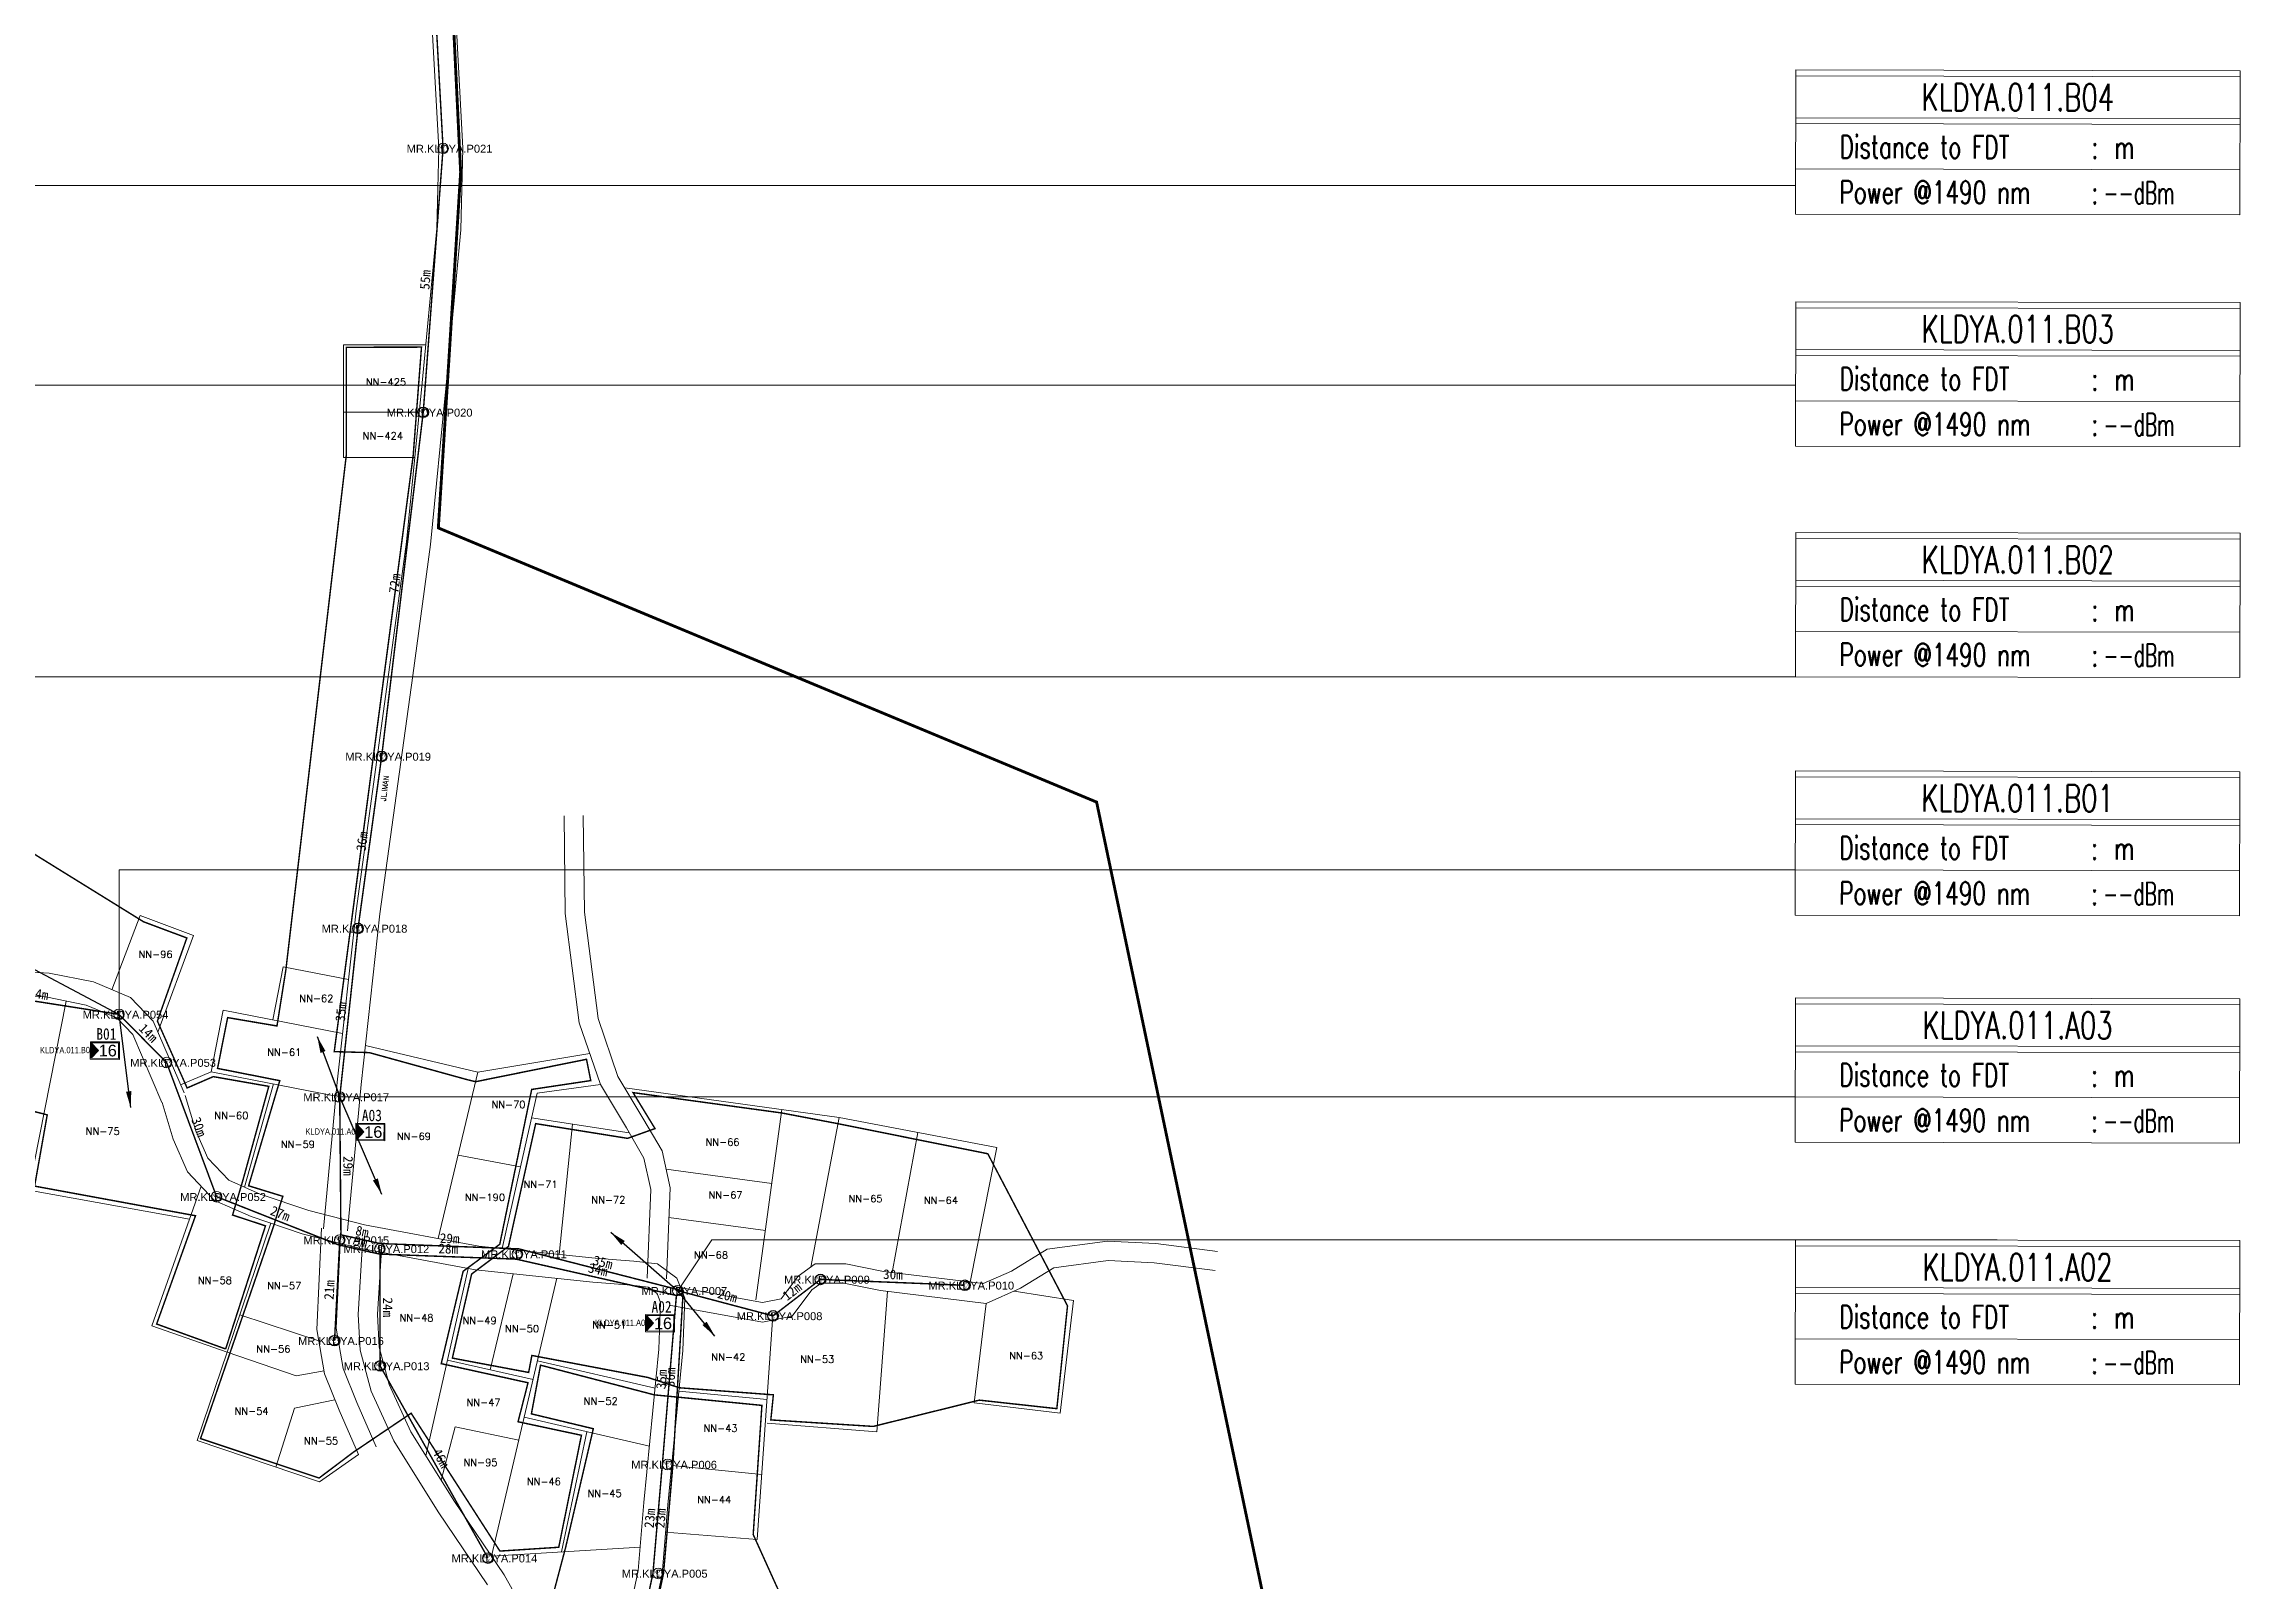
# Model space of a CAD drawing. Header units: millimetres. Extents: x 1060 to 24323, y -9832 to -6451.
# Drawn here: x 9941.5 to 10397.6, y -8823.2 to -8504.2 of the extents above; entities that cross this region are included whole.
import ezdxf
from ezdxf.enums import TextEntityAlignment as Align

# ---------------------------------------------------------------- set-up
doc = ezdxf.new("R2010")
doc.units = ezdxf.units.MM
doc.set_wipeout_variables(frame=1)
doc.linetypes.add('HIDDEN', pattern=[9.525, 6.35, -3.175])
doc.linetypes.add('PHANTOM2', pattern=[1.25, 0.625, -0.125, 0.125, -0.125, 0.125, -0.125])
for name, color, linetype, lineweight in [('Basic Map', 105, 'Continuous', 15), ('FAT', 30, 'Continuous', 5), ('FAT AREA', 134, 'PHANTOM2', 40), ('FAT_Info', 170, 'Continuous', 0), ('FO 24 CORE LINE A - FDT 1', 90, 'Continuous', 50), ('FO 24 CORE LINE B - FDT 1', 210, 'Continuous', 50), ('Garis Jalan', 225, 'Continuous', 15), ('Home Number', 6, 'Continuous', 5), ('JALAN', 7, 'Continuous', 25), ('NEW POLE 7m(3 inches)', 4, 'Continuous', 5), ('POLE ID', 1, 'Continuous', 5), ('SLING WIRE', 4, 'Continuous', 50), ('TEE RADIUS', 170, 'Continuous', 0)]:
    doc.layers.add(name, color=color, linetype=linetype, lineweight=lineweight)
doc.layers.add('BATAS', color=7, linetype='Continuous', plot=False)
doc.layers.add('DIMENSI', color=7, linetype='Continuous')
doc.layers.add('NEW POLE 7M 2.5INCH', color=212, linetype='Continuous')
doc.styles.add('Annotative', font='SimSun.ttf')
doc.styles.add('FS', font='SimSun.ttf', dxfattribs={"width": 0.7})
doc.styles.add('Mark', font='arial.ttf', dxfattribs={"width": 0.8, "height": 2.5})
doc.styles.add('Notes', font='arial.ttf', dxfattribs={"height": 3})
doc.styles.add('ROMANS', font='romans.shx', dxfattribs={"width": 1.2})
doc.styles.get("Standard").update_dxf_attribs({"font": 'simplex.shx'})
doc.styles.add('Title Block 3', font='dgn003.shx')
doc.styles.add('Title Block v21 - Default$0$Standard', font='arial.ttf')
doc.dimstyles.new('emr standard', dxfattribs={"dimtxt": 2, "dimasz": 0, "dimexe": 1.25, "dimexo": 0.0625, "dimtad": 1, "dimdec": 0, "dimzin": 1, "dimdsep": 46, "dimtxsty": 'Annotative', "dimblk": 'ARCHTICK', "dimcen": 0, "dimse1": 1, "dimse2": 1, "dimsd1": 1, "dimsd2": 1, "dimclrt": 256, "dimadec": 0, "dimazin": 0, "dimtfac": 1, "dimtdec": 0, "dimtmove": 2, "dimatfit": 3, "dimfxl": 1, "dimfxlon": 1, "dimtzin": 0, "dimarcsym": 0})

# ---------------------------------------------------------------- blocks, each defined once
blk = doc.blocks.new('*U41')
at = {"color": 0, "linetype": 'ByBlock', "lineweight": -2}
blk.add_circle((0, 0), 2.24, dxfattribs=at)
at = {"color": 0, "linetype": 'ByBlock', "lineweight": -2, "style": 'Title Block 3', "width": 0.799091}
for s, p in [('NP7', (0, 0.62)), ("3'", (0, -1.27))]:
    blk.add_text(s, height=1.488, dxfattribs=at).set_placement(p, align=Align.MIDDLE_CENTER)
blk = doc.blocks.new('FAT')
h = blk.add_hatch(color=2)
h.dxf.hatch_style = 1
h.paths.add_polyline_path([(-4.25, 2), (-4.25, -2), (-2.4, 0)])
for points in [[(-4.5, 2.25), (3, 2.25), (3, -2.25), (-4.5, -2.25)], [(-4.25, 2), (2.75, 2), (2.75, -2), (-4.25, -2)]]:
    blk.add_lwpolyline(points, close=True)
at = {"color": 2}
blk.add_lwpolyline([(-4.25, 2), (-4.25, -2), (-2.4, 0)], close=True, dxfattribs=at)
at = {"color": 7}
blk.add_attdef('FAT', text='', height=3, dxfattribs=at).set_placement((0.18, 0), align=Align.MIDDLE_CENTER)
blk = doc.blocks.new('_ArchTick')
at = {"color": 0, "linetype": 'ByBlock', "const_width": 0.15}
blk.add_lwpolyline([(-0.5, -0.5), (0.5, 0.5)], dxfattribs=at)
blk = doc.blocks.new('FAT Info')
at = {"lineweight": 0}
blk.add_wipeout([(0, 12.93), (40.44, 12.93), (40.44, -0.2), (0, -0.2)], dxfattribs=at).dxf.layer = 'FAT_Info'
at = {"layer": 'FAT_Info'}
for p, q in [((0, 12.93), (0, -0.2)), ((40.44, 12.93), (40.44, -0.2)), ((0, 8.58), (40.44, 8.58)), ((0, 8.04), (40.44, 8.04)), ((0, 3.92), (40.44, 3.92)), ((0, -0.2), (40.44, -0.2))]:
    blk.add_line(p, q, dxfattribs=at)
for points in [[(0, 12.93), (40.44, 12.93)], [(0, 12.39), (40.44, 12.39)]]:
    blk.add_lwpolyline(points, dxfattribs=at)
at = {"layer": 'FAT_Info', "style": 'ROMANS', "width": 0.7}
for s, height, p in [(':', 2.06, (26.93, 4.91)), ('Power @1490 nm', 2.0607, (4.01, 0.79)), (':', 2.06, (26.93, 0.79))]:
    blk.add_text(s, height=height, dxfattribs=at).set_placement(p)
blk.add_attdef('FAT_SEQUENCE', text='', height=2.47, dxfattribs=at).set_placement((20.22, 10.48), align=Align.MIDDLE_CENTER)
blk.add_attdef('DISTANCE_TO', (4.01, 4.91), '', height=2.06, dxfattribs=at)
for tag, p in [('DISTANCE_TO_OLT', (28.02, 5.94)), ('LOSS_@1490NM', (28.02, 1.82))]:
    blk.add_attdef(tag, text='', height=2.06, dxfattribs=at).set_placement(p, align=Align.MIDDLE_LEFT)
blk = doc.blocks.new('*D1652')
at = {"layer": 'Defpoints', "color": 0, "transparency": 16777216}
for p in [(10070.18, -8821.82), (10070.18, -8821.82), (10059.75, -8870.77)]:
    blk.add_point(p, dxfattribs=at)
at = {"layer": 'DIMENSI', "transparency": 16777216, "insert": (10063.38, -8845.96), "char_height": 2, "attachment_point": 5, "rotation": 77.9789, "style": 'Annotative'}
blk.add_mtext('50m', dxfattribs=at)
blk = doc.blocks.new('*D1653')
at = {"layer": 'Defpoints', "color": 0, "transparency": 16777216}
for p in [(10072.13, -8799.21), (10072.13, -8799.21), (10070.18, -8821.82)]:
    blk.add_point(p, dxfattribs=at)
at = {"layer": 'DIMENSI', "transparency": 16777216, "insert": (10069.53, -8810.38), "char_height": 2, "attachment_point": 5, "rotation": 85.0707, "style": 'Annotative'}
blk.add_mtext('23m', dxfattribs=at)
blk = doc.blocks.new('*D1654')
at = {"layer": 'Defpoints', "color": 0, "transparency": 16777216}
for p in [(10074.26, -8763.17), (10074.26, -8763.17), (10072.13, -8799.21)]:
    blk.add_point(p, dxfattribs=at)
at = {"layer": 'DIMENSI', "transparency": 16777216, "insert": (10071.57, -8781.09), "char_height": 2, "attachment_point": 5, "rotation": 86.6202, "style": 'Annotative'}
blk.add_mtext('36m', dxfattribs=at)
blk = doc.blocks.new('*D1655')
at = {"layer": 'Defpoints', "color": 0, "transparency": 16777216}
for p in [(10040.11, -8754.42), (10040.11, -8754.42), (10074.26, -8763.17)]:
    blk.add_point(p, dxfattribs=at)
at = {"layer": 'DIMENSI', "transparency": 16777216, "insert": (10057.59, -8757.22), "char_height": 2, "attachment_point": 5, "rotation": 345.6304, "style": 'Annotative'}
blk.add_mtext('35m', dxfattribs=at)
blk = doc.blocks.new('*D1656')
at = {"layer": 'Defpoints', "color": 0, "transparency": 16777216}
for p in [(10011.32, -8753.32), (10011.32, -8753.32), (10040.11, -8754.42)]:
    blk.add_point(p, dxfattribs=at)
at = {"layer": 'DIMENSI', "transparency": 16777216, "insert": (10025.78, -8752.25), "char_height": 2, "attachment_point": 5, "rotation": 357.7958, "style": 'Annotative'}
blk.add_mtext('29m', dxfattribs=at)
blk = doc.blocks.new('*D1657')
at = {"layer": 'Defpoints', "color": 0, "transparency": 16777216}
for p in [(10003.19, -8751.51), (10003.19, -8751.51), (10011.32, -8753.32)]:
    blk.add_point(p, dxfattribs=at)
at = {"layer": 'DIMENSI', "transparency": 16777216, "insert": (10007.61, -8750.82), "char_height": 2, "attachment_point": 5, "rotation": 347.4481, "style": 'Annotative'}
blk.add_mtext('8m', dxfattribs=at)
blk = doc.blocks.new('*D1658')
at = {"layer": 'Defpoints', "color": 0, "transparency": 16777216}
for p in [(10002.94, -8722.88), (10002.94, -8722.88), (10003.19, -8751.51)]:
    blk.add_point(p, dxfattribs=at)
at = {"layer": 'DIMENSI', "transparency": 16777216, "insert": (10004.69, -8737.18), "char_height": 2, "attachment_point": 5, "rotation": 270.4957, "style": 'Annotative'}
blk.add_mtext('29m', dxfattribs=at)
blk = doc.blocks.new('*D1659')
at = {"layer": 'Defpoints', "color": 0, "transparency": 16777216}
for p in [(10006.74, -8687.87), (10006.74, -8687.87), (10002.94, -8722.88)]:
    blk.add_point(p, dxfattribs=at)
at = {"layer": 'DIMENSI', "transparency": 16777216, "insert": (10003.23, -8705.2), "char_height": 2, "attachment_point": 5, "rotation": 83.8013, "style": 'Annotative'}
blk.add_mtext('35m', dxfattribs=at)
blk = doc.blocks.new('*D1660')
at = {"layer": 'Defpoints', "color": 0, "transparency": 16777216}
for p in [(10011.65, -8652.14), (10011.65, -8652.14), (10006.74, -8687.87)]:
    blk.add_point(p, dxfattribs=at)
at = {"layer": 'DIMENSI', "transparency": 16777216, "insert": (10007.59, -8669.78), "char_height": 2, "attachment_point": 5, "rotation": 82.1747, "style": 'Annotative'}
blk.add_mtext('36m', dxfattribs=at)
blk = doc.blocks.new('*D1661')
at = {"layer": 'Defpoints', "color": 0, "transparency": 16777216}
for p in [(10020.28, -8580.68), (10020.28, -8580.68), (10011.65, -8652.14)]:
    blk.add_point(p, dxfattribs=at)
at = {"layer": 'DIMENSI', "transparency": 16777216, "insert": (10014.35, -8616.22), "char_height": 2, "attachment_point": 5, "rotation": 83.1207, "style": 'Annotative'}
blk.add_mtext('72m', dxfattribs=at)
blk = doc.blocks.new('*D1662')
at = {"layer": 'Defpoints', "color": 0, "transparency": 16777216}
for p in [(10024.4, -8525.87), (10024.4, -8525.87), (10020.28, -8580.68)]:
    blk.add_point(p, dxfattribs=at)
at = {"layer": 'DIMENSI', "transparency": 16777216, "insert": (10020.72, -8553.15), "char_height": 2, "attachment_point": 5, "rotation": 85.6951, "style": 'Annotative'}
blk.add_mtext('55m', dxfattribs=at)
blk = doc.blocks.new('*D1663')
at = {"layer": 'Defpoints', "color": 0, "transparency": 16777216}
for p in [(10021.54, -8473.87), (10021.54, -8473.87), (10024.4, -8525.87)]:
    blk.add_point(p, dxfattribs=at)
at = {"layer": 'DIMENSI', "transparency": 16777216, "insert": (10024.59, -8499.78), "char_height": 2, "attachment_point": 5, "rotation": 273.1502, "style": 'Annotative'}
blk.add_mtext('52m', dxfattribs=at)
blk = doc.blocks.new('*D1684')
at = {"layer": 'Defpoints', "color": 0, "transparency": 16777216}
for p in [(10067.98, -8821.82), (10067.98, -8821.82), (10057.56, -8870.64)]:
    blk.add_point(p, dxfattribs=at)
at = {"layer": 'DIMENSI', "transparency": 16777216, "insert": (10061.18, -8845.89), "char_height": 2, "attachment_point": 5, "rotation": 77.956, "style": 'Annotative'}
blk.add_mtext('50m', dxfattribs=at)
blk = doc.blocks.new('*D1685')
at = {"layer": 'Defpoints', "color": 0, "transparency": 16777216}
for p in [(10069.93, -8799.21), (10069.93, -8799.21), (10067.98, -8821.82)]:
    blk.add_point(p, dxfattribs=at)
at = {"layer": 'DIMENSI', "transparency": 16777216, "insert": (10067.33, -8810.38), "char_height": 2, "attachment_point": 5, "rotation": 85.0707, "style": 'Annotative'}
blk.add_mtext('23m', dxfattribs=at)
blk = doc.blocks.new('*D1686')
at = {"layer": 'Defpoints', "color": 0, "transparency": 16777216}
for p in [(10072.85, -8764.1), (10072.85, -8764.1), (10069.93, -8799.21)]:
    blk.add_point(p, dxfattribs=at)
at = {"layer": 'DIMENSI', "transparency": 16777216, "insert": (10069.77, -8781.52), "char_height": 2, "attachment_point": 5, "rotation": 85.2395, "style": 'Annotative'}
blk.add_mtext('35m', dxfattribs=at)
blk = doc.blocks.new('*D1687')
at = {"layer": 'Defpoints', "color": 0, "transparency": 16777216}
for p in [(10039.6, -8756.56), (10039.6, -8756.56), (10072.85, -8764.1)]:
    blk.add_point(p, dxfattribs=at)
at = {"layer": 'DIMENSI', "transparency": 16777216, "insert": (10056.58, -8758.75), "char_height": 2, "attachment_point": 5, "rotation": 347.2322, "style": 'Annotative'}
blk.add_mtext('34m', dxfattribs=at)
blk = doc.blocks.new('*D1688')
at = {"layer": 'Defpoints', "color": 0, "transparency": 16777216}
for p in [(10011.24, -8755.51), (10011.24, -8755.51), (10039.6, -8756.56)]:
    blk.add_point(p, dxfattribs=at)
at = {"layer": 'DIMENSI', "transparency": 16777216, "insert": (10025.48, -8754.41), "char_height": 2, "attachment_point": 5, "rotation": 357.8833, "style": 'Annotative'}
blk.add_mtext('28m', dxfattribs=at)
blk = doc.blocks.new('*D1689')
at = {"layer": 'Defpoints', "color": 0, "transparency": 16777216}
for p in [(10002.64, -8753.57), (10002.64, -8753.57), (10011.24, -8755.51)]:
    blk.add_point(p, dxfattribs=at)
at = {"layer": 'DIMENSI', "transparency": 16777216, "insert": (10007.3, -8752.96), "char_height": 2, "attachment_point": 5, "rotation": 347.258, "style": 'Annotative'}
blk.add_mtext('9m', dxfattribs=at)
blk = doc.blocks.new('*D1690')
at = {"layer": 'Defpoints', "color": 0, "transparency": 16777216}
for p in [(9977.37, -8743.59), (9977.37, -8743.59), (10002.64, -8753.57)]:
    blk.add_point(p, dxfattribs=at)
at = {"layer": 'DIMENSI', "transparency": 16777216, "insert": (9990.6, -8747.07), "char_height": 2, "attachment_point": 5, "rotation": 338.4495, "style": 'Annotative'}
blk.add_mtext('27m', dxfattribs=at)
blk = doc.blocks.new('*D1691')
at = {"layer": 'Defpoints', "color": 0, "transparency": 16777216}
for p in [(9966.99, -8715.73), (9966.99, -8715.73), (9977.37, -8743.59)]:
    blk.add_point(p, dxfattribs=at)
at = {"layer": 'DIMENSI', "transparency": 16777216, "insert": (9973.7, -8729.09), "char_height": 2, "attachment_point": 5, "rotation": 290.4293, "style": 'Annotative'}
blk.add_mtext('30m', dxfattribs=at)
blk = doc.blocks.new('*D1692')
at = {"layer": 'Defpoints', "color": 0, "transparency": 16777216}
for p in [(9957.11, -8705.72), (9957.11, -8705.72), (9966.99, -8715.73)]:
    blk.add_point(p, dxfattribs=at)
at = {"layer": 'DIMENSI', "transparency": 16777216, "insert": (9963.21, -8709.58), "char_height": 2, "attachment_point": 5, "rotation": 314.6552, "style": 'Annotative'}
blk.add_mtext('14m', dxfattribs=at)
blk = doc.blocks.new('*D1693')
at = {"layer": 'Defpoints', "color": 0, "transparency": 16777216}
for p in [(9923.24, -8700.41), (9923.24, -8700.41), (9957.11, -8705.72)]:
    blk.add_point(p, dxfattribs=at)
at = {"layer": 'DIMENSI', "transparency": 16777216, "insert": (9940.42, -8701.46), "char_height": 2, "attachment_point": 5, "rotation": 351.0917, "style": 'Annotative'}
blk.add_mtext('34m', dxfattribs=at)
blk = doc.blocks.new('*D1788')
at = {"layer": 'Defpoints', "color": 0, "transparency": 16777216}
for p in [(10102.77, -8760.77), (10102.77, -8760.77), (10132.74, -8761.98)]:
    blk.add_point(p, dxfattribs=at)
at = {"layer": 'DIMENSI', "transparency": 16777216, "insert": (10117.82, -8759.75), "char_height": 2, "attachment_point": 5, "rotation": 357.6777, "style": 'Annotative'}
blk.add_mtext('30m', dxfattribs=at)
blk = doc.blocks.new('*D1789')
at = {"layer": 'Defpoints', "color": 0, "transparency": 16777216}
for p in [(10102.77, -8760.77), (10092.93, -8768.34), (10092.93, -8768.34)]:
    blk.add_point(p, dxfattribs=at)
at = {"layer": 'DIMENSI', "transparency": 16777216, "insert": (10096.86, -8763.26), "char_height": 2, "attachment_point": 5, "rotation": 37.5738, "style": 'Annotative'}
blk.add_mtext('12m', dxfattribs=at)
blk = doc.blocks.new('*D1790')
at = {"layer": 'Defpoints', "color": 0, "transparency": 16777216}
for p in [(10073.16, -8763.11), (10073.16, -8763.11), (10092.93, -8768.34)]:
    blk.add_point(p, dxfattribs=at)
at = {"layer": 'DIMENSI', "transparency": 16777216, "insert": (10083.46, -8764.15), "char_height": 2, "attachment_point": 5, "rotation": 345.1731, "style": 'Annotative'}
blk.add_mtext('20m', dxfattribs=at)
blk = doc.blocks.new('*D1791')
at = {"layer": 'Defpoints', "color": 0, "transparency": 16777216}
for p in [(10011.28, -8754.42), (10011.33, -8778.73), (10011.33, -8778.73)]:
    blk.add_point(p, dxfattribs=at)
at = {"layer": 'DIMENSI', "transparency": 16777216, "insert": (10012.93, -8766.57), "char_height": 2, "attachment_point": 5, "rotation": 270.1332, "style": 'Annotative'}
blk.add_mtext('24m', dxfattribs=at)
blk = doc.blocks.new('*D1792')
at = {"layer": 'Defpoints', "color": 0, "transparency": 16777216}
for p in [(10011.33, -8778.73), (10033.73, -8818.65), (10033.73, -8818.65)]:
    blk.add_point(p, dxfattribs=at)
at = {"layer": 'DIMENSI', "transparency": 16777216, "insert": (10023.95, -8797.9), "char_height": 2, "attachment_point": 5, "rotation": 299.2885, "style": 'Annotative'}
blk.add_mtext('46m', dxfattribs=at)
blk = doc.blocks.new('*D1793')
at = {"layer": 'Defpoints', "color": 0, "transparency": 16777216}
for p in [(10002.95, -8752.58), (10001.86, -8773.49), (10001.86, -8773.49)]:
    blk.add_point(p, dxfattribs=at)
at = {"layer": 'DIMENSI', "transparency": 16777216, "insert": (10000.78, -8762.95), "char_height": 2, "attachment_point": 5, "rotation": 87.0037, "style": 'Annotative'}
blk.add_mtext('21m', dxfattribs=at)

msp = doc.modelspace()

# ---------------------------------------------------------------- linework, layer by layer
at = {"layer": 'Basic Map'}
for points in [[(10003.74, -8566.65), (10020.79, -8566.65)], [(10003.74, -8566.65), (10003.74, -8590.08)], [(10003.74, -8580.65), (10019.44, -8580.65)], [(10003.74, -8590.08), (10018.53, -8590.08)], [(9955.65, -8700.61), (9961.47, -8685.16), (9972.56, -8689.33), (9965.18, -8709.39)], [(9989.07, -8706.88), (9991.22, -8695.82), (10004.75, -8698.46)], [(9946.12, -8702.95), (9938.37, -8742.21), (9971.72, -8748.28)], [(10002.12, -8722.69), (9976.27, -8717.64), (9978.77, -8704.87), (10003.5, -8709.71)], [(10008.26, -8712.19), (10031.64, -8717.72), (10023.41, -8752.27)], [(10031.64, -8717.72), (10054.86, -8713.87)], [(9976.27, -8717.64), (9969.9, -8720.38)], [(9989.2, -8720.16), (9983.15, -8741.6)], [(10040.48, -8737.36), (10043.93, -8722.09), (10057.07, -8720.28)], [(10106.64, -8727.13), (10062.14, -8720.98)], [(10042.77, -8727.22), (10063.04, -8730.31)], [(10051.28, -8728.51), (10048.48, -8755.56)], [(10089.37, -8764.98), (10094.78, -8725.49)], [(10100.74, -8758.2), (10106.64, -8727.13), (10139.37, -8733.34), (10133.85, -8761.32)], [(10123.01, -8730.23), (10117.69, -8759.36)], [(10027.52, -8734.99), (10040.48, -8737.36), (10036.64, -8754.33)], [(9974.14, -8741.37), (9963.95, -8770.41), (9979.54, -8775.89), (9988.65, -8749.08)], [(10070.71, -8737.9), (10092.68, -8740.88)], [(10071.3, -8747.92), (10091.36, -8750.63)], [(10029.64, -8758.52), (10020.83, -8797.41)], [(10034.21, -8779.53), (10038.98, -8759.6)], [(10048.01, -8760.54), (10034.45, -8818.23)], [(10091.7, -8790.64), (10114.48, -8792.39), (10116.72, -8763.27)], [(10137.19, -8765.75), (10134.69, -8786.41), (10152.51, -8788.56), (10155.34, -8765.18), (10143, -8763.18)], [(9982.19, -8768.1), (9998.58, -8773.5)], [(10070.61, -8813.26), (10089.62, -8814.82), (10092.84, -8769.21)], [(9979.54, -8775.89), (9973.32, -8794.2), (9998.75, -8802.84), (10006.82, -8797.12)], [(9979.54, -8775.89), (9993.88, -8780.76), (9999.69, -8779.72)], [(10043.08, -8781.54), (10025.34, -8777.51)], [(10043.99, -8777.66), (10068.42, -8783.37)], [(9989.66, -8799.76), (9993.57, -8787.5), (10001.94, -8785.75)], [(10091.68, -8785.74), (10073.39, -8783.96)], [(10040.11, -8794.16), (10026.92, -8791.37), (10023.99, -8802.48)], [(10041.23, -8789.39), (10067.25, -8795.42)], [(10054.24, -8792.4), (10049, -8817.37)], [(10090.58, -8801.26), (10071.88, -8799.43)], [(10034.45, -8818.23), (10065.34, -8816.4)]]:
    msp.add_lwpolyline(points, dxfattribs=at)
at = {"layer": 'BATAS', "color": 1, "linetype": 'HIDDEN', "const_width": 0.6}
msp.add_lwpolyline([(9460.62, -8198.57), (9282.72, -8312.91), (8951.9, -8242.14), (8931.32, -8456.52), (9032.12, -8494.9), (9053.86, -8794.44), (9187.98, -8960.65), (9745.45, -9148.88), (9959.93, -9088.05), (10109.36, -9045.62), (10201.5, -8858.9), (10160.11, -8661.63), (10023.42, -8604.69), (10028.05, -8530.8), (10022.07, -8407.03), (10021.58, -8336.07), (10031.29, -8278.65)], dxfattribs=at)
at = {"layer": 'FAT AREA', "ltscale": 10, "const_width": 0.3}
for points in [[(9974.04, -8793.82), (9989.15, -8749.88), (9991.12, -8743.51), (9984.02, -8741.32), (9990.49, -8719.49), (9977.57, -8716.94), (9979.66, -8706.39), (9989.91, -8708.13), (9991.75, -8696.51), (10004.32, -8589.43), (10004.31, -8567.17), (10019.92, -8567.13), (10018.19, -8589.72), (10001.8, -8713.46), (10009.07, -8713.66), (10029.48, -8719.3), (10031.17, -8719.7), (10054.18, -8715.05), (10055.07, -8719.47), (10042.8, -8721.31), (10036.17, -8753.47), (10028.57, -8759.08), (10024.02, -8778.26), (10042.04, -8782.23), (10039.97, -8790.33), (10053.13, -8793.14), (10048.42, -8816.4), (10036.2, -8817.19), (10017.77, -8788.56), (10005.73, -8796.69), (9998.66, -8802.02), (9974.04, -8793.82)], [(9936.04, -8670.28), (9962.21, -8686.49), (9971.19, -8689.85), (9965.08, -8707.11), (9971.25, -8721), (9976.68, -8718.65), (9988.21, -8720.67), (9982.78, -8740.36), (9980.69, -8747.39), (9987.52, -8749.65), (9979.25, -8775.22)], [(9979.25, -8775.22), (9964.92, -8770.03), (9972.99, -8747.54), (9939.58, -8741.39), (9942.2, -8726.59), (9919.92, -8720.88)], [(10043.63, -8728.41), (10062.71, -8731.47), (10068.41, -8729.44), (10063.85, -8721.97), (10094.68, -8726.19), (10106.4, -8728.42), (10137.52, -8734.67), (10154.07, -8766.26), (10151.85, -8787.61), (10135.75, -8785.84), (10113.74, -8791.3), (10092.46, -8789.95), (10092.99, -8784.74), (10073.46, -8783.27), (10066.93, -8781.13), (10045.43, -8777.05), (10042.84, -8776.56), (10042.17, -8780.09), (10026.33, -8777.11), (10030.33, -8759.65), (10037.98, -8753.9), (10043.63, -8728.41)], [(10042.74, -8788.69), (10055.6, -8791.78), (10049.85, -8816.43), (10031.21, -8886.84), (10031.4, -8896), (10016.27, -8950.81), (10006.26, -8976.85), (10025.21, -8986.4), (10034.4, -8982), (10120.67, -8963.35), (10141.84, -8970.65), (10161.03, -8912.82), (10097.6, -8912.98), (10097.74, -8903.59), (10100.9, -8888.66), (10100.87, -8872.04), (10100.88, -8871.01), (10103.29, -8845.78), (10088.8, -8813.75), (10090.61, -8786.93), (10073.26, -8785.23), (10068.29, -8784.75), (10044.64, -8778.58), (10042.74, -8788.69)]]:
    msp.add_lwpolyline(points, dxfattribs=at)
at = {"layer": 'FAT_Info'}
for points in [[(9749.52, -8568.87), (9781.46, -8533.55), (10305.23, -8533.55)], [(9837.59, -8640.57), (9837.59, -8575.07), (10305.23, -8575.07)], [(9836.77, -8682.02), (9858.11, -8635.6), (10305.23, -8635.6)], [(9957.11, -8705.72), (9957.11, -8675.72), (10305.23, -8675.72)], [(10002.94, -8722.88), (10305.23, -8722.88)], [(10073.16, -8763.11), (10080.23, -8752.55), (10347.11, -8752.55)]]:
    msp.add_lwpolyline(points, dxfattribs=at)
at = {"layer": 'FO 24 CORE LINE A - FDT 1', "const_width": 0.3}
msp.add_lwpolyline([(10057.18, -8915.36), (10059.75, -8870.77), (10070.18, -8821.82), (10072.13, -8799.21), (10074.26, -8763.17), (10040.11, -8754.42), (10011.32, -8753.32), (10003.19, -8751.51), (10002.94, -8722.88), (10006.74, -8687.87), (10011.65, -8652.14), (10020.28, -8580.68), (10024.4, -8525.87), (10021.54, -8473.87), (10018.55, -8427.88), (10015.05, -8368.4), (10016.24, -8327.17), (10017.34, -8304.66), (10033.46, -8258.61)], dxfattribs=at)
at = {"layer": 'FO 24 CORE LINE B - FDT 1', "const_width": 0.3}
msp.add_lwpolyline([(10057.56, -8870.64), (10067.98, -8821.82), (10069.93, -8799.21), (10072.85, -8764.1), (10039.6, -8756.56), (10011.24, -8755.51), (10002.64, -8753.57), (9977.37, -8743.59), (9966.99, -8715.73), (9957.11, -8705.72), (9923.24, -8700.41)], dxfattribs=at)
at = {"layer": 'Garis Jalan'}
for p, q in [((10023.5, -8525.86), (10021.8, -8494.46)), ((10028.5, -8525.78), (10026.79, -8494.18)), ((10023.12, -8542.49), (10023.5, -8525.86)), ((10028.11, -8542.78), (10028.5, -8525.78)), ((10020.03, -8574.58), (10023.12, -8542.49)), ((10025.01, -8575.06), (10028.11, -8542.78)), ((10016.83, -8607.58), (10020.03, -8574.58)), ((10021.8, -8608.16), (10025.01, -8575.06)), ((10013.14, -8634.67), (10016.83, -8607.58)), ((10018.09, -8635.35), (10021.8, -8608.16)), ((10006.34, -8684.19), (10013.14, -8634.67)), ((10011.3, -8684.81), (10018.09, -8635.35)), ((10049.77, -8684.77), (10049.52, -8664.49)), ((10053.77, -8684.5), (10053.52, -8664.44)), ((10002.38, -8719.79), (10006.34, -8684.19)), ((10007.36, -8720.3), (10011.3, -8684.81)), ((10052.66, -8707.46), (10049.77, -8684.77)), ((10056.58, -8706.55), (10053.77, -8684.5)), ((9942.57, -8697.13), (9928.97, -8696.39)), ((9951.79, -8698.99), (9942.57, -8697.13)), ((9959.52, -8702.22), (9951.79, -8698.99)), ((9941.93, -8702.1), (9928.78, -8701.38)), ((9950.31, -8703.79), (9941.93, -8702.1)), ((9956.63, -8706.43), (9950.31, -8703.79)), ((9964.19, -8707.1), (9959.52, -8702.22)), ((9959.96, -8709.91), (9956.63, -8706.43)), ((9966.03, -8724.02), (9959.96, -8709.91)), ((9970.62, -8722.04), (9964.19, -8707.1)), ((10057.07, -8720.28), (10052.66, -8707.46)), ((10060.72, -8718.59), (10056.58, -8706.55)), ((10065.9, -8727.28), (10060.72, -8718.59)), ((9968.36, -8731.62), (9966.07, -8724.03)), ((9973.06, -8729.89), (9970.85, -8722.59)), ((9999.58, -8750.24), (10002.38, -8719.79)), ((10004.56, -8750.7), (10007.36, -8720.3)), ((10062.46, -8729.31), (10057.07, -8720.28)), ((10069.87, -8734.09), (10065.9, -8727.28)), ((9971.33, -8738.4), (9968.36, -8731.62)), ((9975.56, -8735.59), (9973.06, -8729.89)), ((10066.1, -8735.56), (10062.46, -8729.31)), ((9979.89, -8740.18), (9975.56, -8735.59)), ((10067.53, -8742.07), (10066.1, -8735.56)), ((10071.55, -8741.72), (10069.87, -8734.09)), ((9976.96, -8744.35), (9971.33, -8738.4)), ((9986.4, -8743.03), (9979.89, -8740.18)), ((10066.79, -8760.5), (10067.53, -8742.07)), ((10070.79, -8760.66), (10071.55, -8741.72)), ((9984.58, -8747.7), (9976.96, -8744.35)), ((9996.54, -8746.48), (9986.4, -8743.03)), ((10008.06, -8749.42), (9996.54, -8746.48)), ((9995.12, -8751.28), (9984.58, -8747.7)), ((10006.99, -8754.3), (9995.12, -8751.28)), ((9999.18, -8750.15), (9998.17, -8771.16)), ((10003.17, -8750.34), (10002.19, -8770.91)), ((10031.83, -8753.84), (10008.06, -8749.42)), ((10007.77, -8752.16), (10006.8, -8768.07)), ((10031.12, -8758.79), (10006.99, -8754.3)), ((10011.77, -8752.4), (10010.81, -8768.08)), ((10055.96, -8756.34), (10031.83, -8753.84)), ((10142.46, -8759.04), (10149.85, -8754.51)), ((10149.85, -8754.51), (10162.35, -8752.8)), ((10162.35, -8752.8), (10172.38, -8753.31)), ((10172.38, -8753.31), (10185.24, -8754.95)), ((10055.5, -8761.32), (10031.12, -8758.79)), ((10064.04, -8756.99), (10055.96, -8756.34)), ((10068.91, -8757.56), (10064.04, -8756.99)), ((10072.94, -8760.54), (10068.91, -8757.56)), ((10074.59, -8764.66), (10072.94, -8760.54)), ((10094.58, -8764.78), (10098.14, -8760.06)), ((10098.14, -8760.06), (10101.64, -8757.56)), ((10101.64, -8757.56), (10108.03, -8757.56)), ((10108.03, -8757.56), (10115.88, -8759.14)), ((10115.88, -8759.14), (10136.57, -8761.65)), ((10136.57, -8761.65), (10142.46, -8759.04)), ((10144.33, -8762.59), (10151.22, -8758.36)), ((10151.22, -8758.36), (10162.52, -8756.81)), ((10162.52, -8756.81), (10172.03, -8757.3)), ((10172.03, -8757.3), (10184.73, -8758.92)), ((10063.55, -8761.96), (10055.5, -8761.32)), ((10067.01, -8762.37), (10063.55, -8761.96)), ((10068.83, -8763.71), (10067.01, -8762.37)), ((10069.56, -8765.54), (10068.83, -8763.71)), ((10072.05, -8762.17), (10090.7, -8765.56)), ((10074.21, -8775.55), (10074.59, -8764.66)), ((10090.7, -8765.56), (10094.58, -8764.78)), ((10096.86, -8768.4), (10100.96, -8762.96)), ((10100.96, -8762.96), (10102.92, -8761.56)), ((10102.92, -8761.56), (10107.63, -8761.56)), ((10107.63, -8761.56), (10115.24, -8763.1)), ((10115.24, -8763.1), (10137.19, -8765.75)), ((10137.19, -8765.75), (10144.33, -8762.59)), ((10006.8, -8768.07), (10007.19, -8775.44)), ((10010.81, -8768.08), (10011.16, -8774.81)), ((10069.22, -8775.22), (10069.56, -8765.54)), ((10071.33, -8766.1), (10090.74, -8769.64)), ((10090.74, -8769.64), (10096.86, -8768.4)), ((9998.17, -8771.16), (9999.81, -8780.4)), ((10002.19, -8770.91), (10003.68, -8779.3)), ((10007.19, -8775.44), (10009.46, -8783.98)), ((10011.16, -8774.81), (10013.24, -8782.62)), ((10066.1, -8807.11), (10069.22, -8775.22)), ((10071.08, -8807.56), (10074.21, -8775.55)), ((9999.81, -8780.4), (10002.8, -8787.9)), ((10003.68, -8779.3), (10006.49, -8786.36)), ((10013.24, -8782.62), (10017.69, -8792.4)), ((10002.8, -8787.9), (10006.82, -8797.12)), ((10006.49, -8786.36), (10010.49, -8795.52)), ((10009.46, -8783.98), (10014.16, -8794.3)), ((10017.69, -8792.4), (10026.74, -8806.87)), ((10014.16, -8794.3), (10023.38, -8809.05)), ((10023.38, -8809.05), (10033.66, -8824.2)), ((10026.74, -8806.87), (10037.06, -8822.09)), ((10064.94, -8821.25), (10066.1, -8807.11)), ((10069.89, -8821.98), (10071.08, -8807.56)), ((10037.06, -8822.09), (10043.68, -8833.84)), ((10061.75, -8836.34), (10064.94, -8821.25)), ((10066.65, -8837.37), (10069.89, -8821.98))]:
    msp.add_line(p, q, dxfattribs=at)
at = {"layer": 'SLING WIRE', "const_width": 0.3}
for points in [[(10002.95, -8752.58), (10001.86, -8773.49)], [(10011.28, -8754.42), (10011.33, -8778.73), (10033.73, -8818.65)], [(10132.74, -8761.98), (10102.77, -8760.77), (10092.93, -8768.34), (10073.16, -8763.11)]]:
    msp.add_lwpolyline(points, dxfattribs=at)

# ---------------------------------------------------------------- block references
at = {"layer": 'FAT'}
ref = msp.add_blockref('FAT', (9954.77, -8713.24), dxfattribs=dict(at, xscale=0.8061780738945727, yscale=0.8061780738945727, zscale=0.8061780738945727, rotation=359.6199770086993))
ref.add_attrib('FAT', '16', dxfattribs={"layer": '0', "color": 7, "height": 2.42, "rotation": 0.3696, "style": 'Title Block v21 - Default$0$Standard'}).set_placement((9954.77, -8713.24), align=Align.MIDDLE_CENTER)
ref = msp.add_blockref('FAT', (10009.91, -8730.15), dxfattribs=dict(at, xscale=0.8061780738945727, yscale=0.8061780738945727, zscale=0.8061780738945727, rotation=359.6199770086993))
ref.add_attrib('FAT', '16', dxfattribs={"layer": '0', "color": 7, "height": 2.42, "rotation": 0.3696, "style": 'Title Block v21 - Default$0$Standard'}).set_placement((10009.91, -8730.15), align=Align.MIDDLE_CENTER)
ref = msp.add_blockref('FAT', (10070.06, -8769.89), dxfattribs=dict(at, xscale=0.8061780738945727, yscale=0.8061780738945727, zscale=0.8061780738945727, rotation=359.6199770086993))
ref.add_attrib('FAT', '16', dxfattribs={"layer": '0', "color": 7, "height": 2.42, "rotation": 0.3696, "style": 'Title Block v21 - Default$0$Standard'}).set_placement((10070.06, -8769.89), align=Align.MIDDLE_CENTER)
at = {"layer": 'NEW POLE 7M 2.5INCH', "xscale": 0.4917860914719293, "yscale": 0.4917860914719293, "zscale": 0.4917860914719293}
for p in [(10020.28, -8580.68), (10011.65, -8652.14), (10006.74, -8687.87), (10102.77, -8760.77), (10132.74, -8761.98), (10092.93, -8768.34), (10001.86, -8773.49), (10011.33, -8778.73), (10033.73, -8818.65)]:
    msp.add_blockref('*U41', p, dxfattribs=at)
at = {"layer": 'NEW POLE 7m(3 inches)', "xscale": 0.4917860914719293, "yscale": 0.4917860914719293, "zscale": 0.4917860914719293}
for p in [(10024.4, -8525.87), (9957.11, -8705.72), (9966.99, -8715.73), (10002.94, -8722.88), (9977.37, -8743.59), (10002.95, -8752.58), (10011.28, -8754.42), (10039.84, -8755.49), (10073.16, -8763.11), (10071.03, -8799.21), (10069.08, -8821.82)]:
    msp.add_blockref('*U41', p, dxfattribs=at)

# ---------------------------------------------------------------- texts
at = {"layer": 'FAT', "color": 0, "style": 'FS', "width": 0.85}
for s, p in [('B01', (9952.4, -8710.98)), ('A03', (10007.54, -8727.89)), ('A02', (10067.69, -8767.64))]:
    msp.add_text(s, height=2.398, dxfattribs=at).set_placement(p)
at = {"layer": 'FAT', "style": 'Mark', "width": 0.7}
for s, p in [('KLDYA.011.B01', (9946.32, -8713.13)), ('KLDYA.011.A03', (10001.46, -8730.04)), ('KLDYA.011.A02', (10061.61, -8769.78))]:
    msp.add_text(s, height=1.32, rotation=0.1509, dxfattribs=at).set_placement(p, align=Align.MIDDLE)
at = {"layer": 'Home Number'}
for s, p in [('NN-425', (10008.37, -8575.59, -33.27)), ('NN-424', (10007.72, -8586.76, -33.27)), ('NN-96', (9961.16, -8694.46, -33.31)), ('NN-62', (9994.56, -8703.61, -33.3)), ('NN-61', (9987.88, -8714.79, -33.31)), ('NN-70', (10034.45, -8725.65, -33.3)), ('NN-60', (9976.91, -8727.93, -33.33)), ('NN-75', (9950.19, -8731.19, -33.35)), ('NN-59', (9990.71, -8733.9, -33.33)), ('NN-69', (10014.8, -8732.25, -33.31)), ('NN-66', (10078.89, -8733.45, -33.28)), ('NN-71', (10041.1, -8742.21, -33.3)), ('NN-190', (10028.91, -8744.91, -33.31)), ('NN-72', (10055.18, -8745.44, -33.3)), ('NN-67', (10079.52, -8744.44, -33.29)), ('NN-65', (10108.59, -8745.2, -33.27)), ('NN-64', (10124.25, -8745.55, -33.27)), ('NN-68', (10076.5, -8756.89, -33.3)), ('NN-58', (9973.48, -8762.17, -33.37)), ('NN-57', (9987.89, -8763.27, -33.36)), ('NN-48', (10015.34, -8769.93, -33.34)), ('NN-49', (10028.45, -8770.51, -33.34)), ('NN-51', (10055.38, -8771.42, -33.33)), ('NN-50', (10037.27, -8772.19, -33.33)), ('NN-56', (9985.64, -8776.41, -33.37)), ('NN-42', (10080.12, -8778.08, -33.32)), ('NN-53', (10098.56, -8778.54, -33.31)), ('NN-63', (10141.95, -8777.81, -33.29)), ('NN-54', (9981.09, -8789.32, -33.38)), ('NN-47', (10029.26, -8787.51, -33.35)), ('NN-52', (10053.61, -8787.25, -33.34)), ('NN-43', (10078.48, -8792.88, -33.33)), ('NN-55', (9995.54, -8795.48, -33.38)), ('NN-95', (10028.63, -8799.98, -33.36)), ('NN-46', (10041.79, -8803.94, -33.36)), ('NN-45', (10054.41, -8806.41, -33.36)), ('NN-44', (10077.17, -8807.72, -33.35))]:
    msp.add_text(s, height=1.5, dxfattribs=at).set_placement(p, align=Align.BOTTOM_LEFT)
at = {"layer": 'JALAN', "insert": (10011.41, -8661.33), "char_height": 1.079, "attachment_point": 1, "rotation": 82.4173}
msp.add_mtext_dynamic_manual_height_columns('JL.IMAN', width=16.3342, gutter_width=5.4, heights=[0], dxfattribs=at)
at = {"layer": 'POLE ID', "style": 'Notes'}
for s, p in [('MR.KLDYA.P021', (10016.84, -8526.75)), ('MR.KLDYA.P020', (10012.71, -8581.57)), ('MR.KLDYA.P019', (10004.09, -8653.03)), ('MR.KLDYA.P018', (9999.18, -8688.75)), ('MR.KLDYA.P054', (9949.55, -8706.61)), ('MR.KLDYA.P053', (9959.43, -8716.61)), ('MR.KLDYA.P017', (9995.38, -8723.76)), ('MR.KLDYA.P052', (9969.81, -8744.48)), ('MR.KLDYA.P015', (9995.39, -8753.47)), ('MR.KLDYA.P012', (10003.72, -8755.3)), ('MR.KLDYA.P011', (10032.28, -8756.38)), ('MR.KLDYA.P009', (10095.21, -8761.65)), ('MR.KLDYA.P007', (10065.6, -8763.99)), ('MR.KLDYA.P010', (10125.17, -8762.87)), ('MR.KLDYA.P008', (10085.37, -8769.23)), ('MR.KLDYA.P016', (9994.29, -8774.38)), ('MR.KLDYA.P013', (10003.77, -8779.62)), ('MR.KLDYA.P006', (10063.47, -8800.09)), ('MR.KLDYA.P014', (10026.16, -8819.54)), ('MR.KLDYA.P005', (10061.52, -8822.71))]:
    msp.add_text(s, height=1.65, dxfattribs=at).set_placement(p)

# ---------------------------------------------------------------- dimensions: what is measured, and where the dimension line sits
at = {"layer": 'DIMENSI'}
for p1, p2, picture, middle in [((10024.4, -8525.87), (10021.54, -8473.87), '*D1663', (10024.59, -8499.78)), ((10020.28, -8580.68), (10024.4, -8525.87), '*D1662', (10020.72, -8553.15)), ((10011.65, -8652.14), (10020.28, -8580.68), '*D1661', (10014.35, -8616.22)), ((10006.74, -8687.87), (10011.65, -8652.14), '*D1660', (10007.59, -8669.78)), ((10002.94, -8722.88), (10006.74, -8687.87), '*D1659', (10003.23, -8705.2)), ((9957.11, -8705.72), (9923.24, -8700.41), '*D1693', (9940.42, -8701.46)), ((9966.99, -8715.73), (9957.11, -8705.72), '*D1692', (9963.21, -8709.58)), ((9977.37, -8743.59), (9966.99, -8715.73), '*D1691', (9973.7, -8729.09)), ((10003.19, -8751.51), (10002.94, -8722.88), '*D1658', (10004.69, -8737.18)), ((10002.64, -8753.57), (9977.37, -8743.59), '*D1690', (9990.6, -8747.07)), ((10011.24, -8755.51), (10002.64, -8753.57), '*D1689', (10007.3, -8752.96)), ((10011.32, -8753.32), (10003.19, -8751.51), '*D1657', (10007.61, -8750.82)), ((10040.11, -8754.42), (10011.32, -8753.32), '*D1656', (10025.78, -8752.25)), ((10002.95, -8752.58), (10001.86, -8773.49), '*D1793', (10000.78, -8762.95)), ((10039.6, -8756.56), (10011.24, -8755.51), '*D1688', (10025.48, -8754.41)), ((10011.28, -8754.42), (10011.33, -8778.73), '*D1791', (10012.93, -8766.57)), ((10074.26, -8763.17), (10040.11, -8754.42), '*D1655', (10057.59, -8757.22)), ((10072.85, -8764.1), (10039.6, -8756.56), '*D1687', (10056.58, -8758.75)), ((10102.77, -8760.77), (10092.93, -8768.34), '*D1789', (10096.86, -8763.26)), ((10132.74, -8761.98), (10102.77, -8760.77), '*D1788', (10117.82, -8759.75)), ((10069.93, -8799.21), (10072.85, -8764.1), '*D1686', (10069.77, -8781.52)), ((10072.13, -8799.21), (10074.26, -8763.17), '*D1654', (10071.57, -8781.09)), ((10092.93, -8768.34), (10073.16, -8763.11), '*D1790', (10083.46, -8764.15)), ((10011.33, -8778.73), (10033.73, -8818.65), '*D1792', (10023.95, -8797.9)), ((10067.98, -8821.82), (10069.93, -8799.21), '*D1685', (10067.33, -8810.38)), ((10070.18, -8821.82), (10072.13, -8799.21), '*D1653', (10069.53, -8810.38)), ((10057.56, -8870.64), (10067.98, -8821.82), '*D1684', (10061.18, -8845.89)), ((10059.75, -8870.77), (10070.18, -8821.82), '*D1652', (10063.38, -8845.96))]:
    dim = msp.add_aligned_dim(p1=p1, p2=p2, distance=0, dimstyle='emr standard', override={"dimpost": 'm'}, dxfattribs=at)
    dim.commit()
    dim.dimension.update_dxf_attribs({"geometry": picture, "text_midpoint": middle})

# ---------------------------------------------------------------- leaders
at = {"layer": 'TEE RADIUS', "lineweight": 0}
for points in [[(9926.78, -8689.6), (9957.11, -8705.72)], [(9959.53, -8725.09), (9957.11, -8705.72)], [(9998.28, -8710.34), (10002.94, -8722.88)], [(10011.7, -8743.13), (10002.94, -8722.88)], [(10059.21, -8750.98), (10073.16, -8763.11)], [(10080.85, -8772.54), (10073.16, -8763.11)]]:
    msp.add_leader(points, dimstyle='emr standard', override={"dimasz": 3.4, "dimgap": 0.625, "dimtad": 0}, dxfattribs=at)

# ---------------------------------------------------------------- next in the draw order: block references
at = {"layer": 'FAT_Info', "lineweight": 0}
ref = msp.add_blockref('FAT Info', (10305.23, -8539.07), dxfattribs=dict(at, xscale=2.281889908648647, yscale=2.281889908648647, zscale=2.281889908648647, rotation=359.8970633875859))
ref.add_attrib('FAT_SEQUENCE', 'KLDYA.011.B04', dxfattribs={"height": 5.6426, "rotation": 359.8971, "style": 'ROMANS', "width": 0.7}).set_placement((10351.41, -8515.23), align=Align.MIDDLE_CENTER)
ref.add_attrib('DISTANCE_TO_OLT', ' m', dxfattribs={"height": 4.702, "rotation": 359.8971, "style": 'ROMANS', "width": 0.7}).set_placement((10369.19, -8525.64), align=Align.MIDDLE_LEFT)
ref.add_attrib('LOSS_@1490NM', '--dBm', dxfattribs={"height": 4.702, "rotation": 359.8971, "style": 'ROMANS', "width": 0.6}).set_placement((10369.18, -8535.04), align=Align.MIDDLE_LEFT)
ref.add_attrib('DISTANCE_TO', 'Distance to FDT', (10314.41, -8527.89), dxfattribs={"height": 4.7022, "rotation": 359.8971, "style": 'ROMANS', "width": 0.7})
ref = msp.add_blockref('FAT Info', (10305.23, -8587.22), dxfattribs=dict(at, xscale=2.281889908648647, yscale=2.281889908648647, zscale=2.281889908648647, rotation=359.8970633875859))
ref.add_attrib('FAT_SEQUENCE', 'KLDYA.011.B03', dxfattribs={"height": 5.6426, "rotation": 359.8971, "style": 'ROMANS', "width": 0.7}).set_placement((10351.41, -8563.38), align=Align.MIDDLE_CENTER)
ref.add_attrib('DISTANCE_TO_OLT', ' m', dxfattribs={"height": 4.702, "rotation": 359.8971, "style": 'ROMANS', "width": 0.7}).set_placement((10369.19, -8573.79), align=Align.MIDDLE_LEFT)
ref.add_attrib('LOSS_@1490NM', '--dBm', dxfattribs={"height": 4.702, "rotation": 359.8971, "style": 'ROMANS', "width": 0.6}).set_placement((10369.18, -8583.19), align=Align.MIDDLE_LEFT)
ref.add_attrib('DISTANCE_TO', 'Distance to FDT', (10314.41, -8576.04), dxfattribs={"height": 4.7022, "rotation": 359.8971, "style": 'ROMANS', "width": 0.7})
ref = msp.add_blockref('FAT Info', (10305.23, -8635.13), dxfattribs=dict(at, xscale=2.281889908648648, yscale=2.281889908648648, zscale=2.281889908648648, rotation=359.8970633875859))
ref.add_attrib('FAT_SEQUENCE', 'KLDYA.011.B02', dxfattribs={"height": 5.6426, "rotation": 359.8971, "style": 'ROMANS', "width": 0.7}).set_placement((10351.41, -8611.29), align=Align.MIDDLE_CENTER)
ref.add_attrib('DISTANCE_TO_OLT', ' m', dxfattribs={"height": 4.702, "rotation": 359.8971, "style": 'ROMANS', "width": 0.7}).set_placement((10369.19, -8621.7), align=Align.MIDDLE_LEFT)
ref.add_attrib('LOSS_@1490NM', '--dBm', dxfattribs={"height": 4.702, "rotation": 359.8971, "style": 'ROMANS', "width": 0.6}).set_placement((10369.18, -8631.1), align=Align.MIDDLE_LEFT)
ref.add_attrib('DISTANCE_TO', 'Distance to FDT', (10314.41, -8623.95), dxfattribs={"height": 4.7022, "rotation": 359.8971, "style": 'ROMANS', "width": 0.7})
ref = msp.add_blockref('FAT Info', (10305.17, -8684.66), dxfattribs=dict(at, xscale=2.281889908648648, yscale=2.281889908648648, zscale=2.281889908648648, rotation=359.8970633875859))
ref.add_attrib('FAT_SEQUENCE', 'KLDYA.011.B01', dxfattribs={"height": 5.6426, "rotation": 359.8971, "style": 'ROMANS', "width": 0.7}).set_placement((10351.36, -8660.82), align=Align.MIDDLE_CENTER)
ref.add_attrib('DISTANCE_TO_OLT', ' m', dxfattribs={"height": 4.702, "rotation": 359.8971, "style": 'ROMANS', "width": 0.7}).set_placement((10369.14, -8671.23), align=Align.MIDDLE_LEFT)
ref.add_attrib('LOSS_@1490NM', '--dBm', dxfattribs={"height": 4.702, "rotation": 359.8971, "style": 'ROMANS', "width": 0.6}).set_placement((10369.12, -8680.63), align=Align.MIDDLE_LEFT)
ref.add_attrib('DISTANCE_TO', 'Distance to FDT', (10314.35, -8673.48), dxfattribs={"height": 4.7022, "rotation": 359.8971, "style": 'ROMANS', "width": 0.7})
ref = msp.add_blockref('FAT Info', (10305.17, -8731.82), dxfattribs=dict(at, xscale=2.281889908648648, yscale=2.281889908648648, zscale=2.281889908648648, rotation=359.8970633875859))
ref.add_attrib('FAT_SEQUENCE', 'KLDYA.011.A03', dxfattribs={"height": 5.6426, "rotation": 359.8971, "style": 'ROMANS', "width": 0.7}).set_placement((10351.36, -8707.98), align=Align.MIDDLE_CENTER)
ref.add_attrib('DISTANCE_TO_OLT', ' m', dxfattribs={"height": 4.702, "rotation": 359.8971, "style": 'ROMANS', "width": 0.7}).set_placement((10369.14, -8718.38), align=Align.MIDDLE_LEFT)
ref.add_attrib('LOSS_@1490NM', '--dBm', dxfattribs={"height": 4.702, "rotation": 359.8971, "style": 'ROMANS', "width": 0.6}).set_placement((10369.12, -8727.79), align=Align.MIDDLE_LEFT)
ref.add_attrib('DISTANCE_TO', 'Distance to FDT', (10314.35, -8720.64), dxfattribs={"height": 4.7022, "rotation": 359.8971, "style": 'ROMANS', "width": 0.7})
ref = msp.add_blockref('FAT Info', (10305.17, -8782.05), dxfattribs=dict(at, xscale=2.281889908648648, yscale=2.281889908648648, zscale=2.281889908648648, rotation=359.8970633875859))
ref.add_attrib('FAT_SEQUENCE', 'KLDYA.011.A02', dxfattribs={"height": 5.6426, "rotation": 359.8971, "style": 'ROMANS', "width": 0.7}).set_placement((10351.36, -8758.21), align=Align.MIDDLE_CENTER)
ref.add_attrib('DISTANCE_TO_OLT', ' m', dxfattribs={"height": 4.702, "rotation": 359.8971, "style": 'ROMANS', "width": 0.7}).set_placement((10369.14, -8768.61), align=Align.MIDDLE_LEFT)
ref.add_attrib('LOSS_@1490NM', '--dBm', dxfattribs={"height": 4.702, "rotation": 359.8971, "style": 'ROMANS', "width": 0.6}).set_placement((10369.12, -8778.02), align=Align.MIDDLE_LEFT)
ref.add_attrib('DISTANCE_TO', 'Distance to FDT', (10314.35, -8770.87), dxfattribs={"height": 4.7022, "rotation": 359.8971, "style": 'ROMANS', "width": 0.7})

doc.saveas('drawing.dxf')
